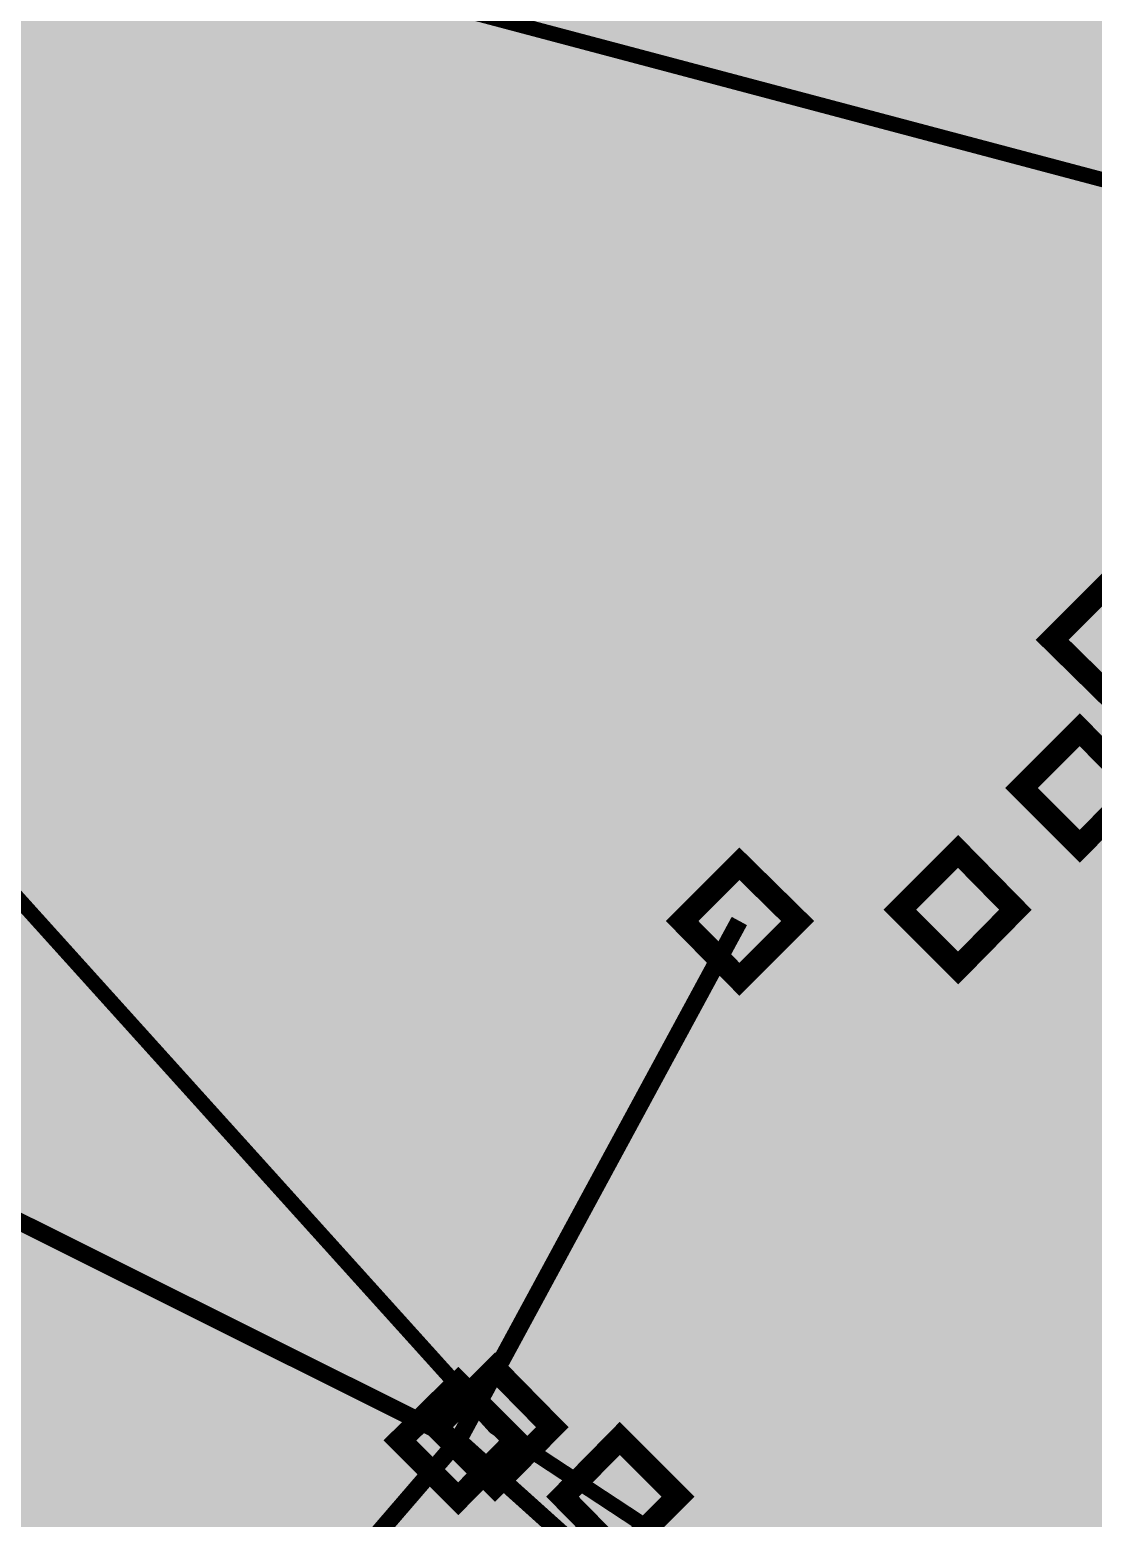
# Model space of a CAD drawing. Header units: millimetres. Extents: x 92 to 588, y 96 to 434.
# Drawn here: x 469.44 to 487.79, y 269.89 to 295.56 of the extents above; entities that cross this region are included whole.
import ezdxf

# ---------------------------------------------------------------- set-up
doc = ezdxf.new("R2010")
doc.units = ezdxf.units.MM
doc.layers.add('H', color=7, linetype='Continuous')
doc.layers.add('P', color=7, linetype='Continuous')

msp = doc.modelspace()

# ---------------------------------------------------------------- hatches: boundary and pattern name
at = {"layer": 'H', "linetype": 'Continuous'}
for points in [[(291.162, 223.903), (291.162, 433.788), (588.166, 433.788), (588.166, 223.903), (291.162, 223.903)], [(483.532, 290.719), (484.714, 292.994), (483.373, 292.994), (483.373, 293.294), (485.013, 293.294), (485.013, 292.924), (483.902, 290.719), (483.532, 290.719)], [(486.125, 290.666), (486.125, 290.948), (486.195, 290.948), (486.319, 290.983), (486.354, 291.019), (486.407, 291.054), (486.477, 291.16), (486.513, 291.23), (486.53, 291.283), (486.566, 291.46), (486.583, 291.548), (486.601, 291.759), (486.601, 292.006), (486.601, 292.271), (486.583, 292.465), (486.566, 292.571), (486.53, 292.73), (486.513, 292.8), (486.477, 292.871), (486.407, 292.959), (486.354, 292.994), (486.319, 293.029), (486.195, 293.065), (486.125, 293.065), (486.054, 293.065), (485.931, 293.029), (485.895, 292.994), (485.842, 292.959), (485.772, 292.853), (485.737, 292.8), (485.719, 292.73), (485.684, 292.553), (485.666, 292.465), (485.648, 292.253), (485.648, 292.006), (485.648, 291.759), (485.666, 291.548), (485.684, 291.46), (485.719, 291.301), (485.737, 291.23), (485.772, 291.16), (485.842, 291.054), (485.878, 291.019), (485.931, 290.983), (486.054, 290.948), (486.125, 290.948), (486.125, 290.666), (486.019, 290.666), (485.842, 290.701), (485.684, 290.789), (485.543, 290.913), (485.49, 291.001), (485.454, 291.089), (485.384, 291.301), (485.331, 291.548), (485.296, 291.848), (485.296, 292.183), (485.331, 292.483), (485.384, 292.73), (485.454, 292.941), (485.507, 293.029), (485.56, 293.1), (485.684, 293.223), (485.842, 293.312), (486.019, 293.347), (486.125, 293.347), (486.23, 293.347), (486.407, 293.312), (486.566, 293.223), (486.707, 293.1), (486.76, 293.012), (486.795, 292.941), (486.865, 292.73), (486.918, 292.465), (486.954, 292.183), (486.954, 291.848), (486.918, 291.548), (486.865, 291.283), (486.795, 291.072), (486.742, 290.983), (486.689, 290.913), (486.566, 290.789), (486.407, 290.701), (486.23, 290.666), (486.125, 290.666)], [(487.43, 290.719), (487.43, 291.213), (487.853, 291.213), (487.853, 290.719), (487.43, 290.719)], [(469.773, 287.597), (469.773, 287.861), (470.232, 287.861), (470.232, 289.59), (469.773, 289.59), (469.773, 289.837), (469.897, 289.837), (470.091, 289.872), (470.161, 289.907), (470.197, 289.925), (470.232, 289.978), (470.285, 290.101), (470.303, 290.19), (470.567, 290.19), (470.567, 287.861), (471.026, 287.861), (471.026, 287.597), (469.773, 287.597)], [(473.195, 287.544), (473.001, 287.579), (472.913, 287.597), (472.737, 287.65), (472.596, 287.703), (472.596, 288.073), (472.737, 288.002), (472.913, 287.914), (473.001, 287.879), (473.178, 287.844), (473.284, 287.844), (473.389, 287.861), (473.495, 287.879), (473.548, 287.897), (473.636, 287.949), (473.672, 287.985), (473.725, 288.073), (473.777, 288.161), (473.795, 288.214), (473.813, 288.32), (473.813, 288.461), (473.795, 288.567), (473.76, 288.62), (473.742, 288.673), (473.689, 288.743), (473.654, 288.761), (473.583, 288.814), (473.478, 288.831), (473.372, 288.849), (473.266, 288.849), (473.125, 288.849), (473.125, 289.149), (473.231, 289.149), (473.354, 289.149), (473.53, 289.202), (473.619, 289.255), (473.654, 289.29), (473.707, 289.361), (473.76, 289.484), (473.76, 289.572), (473.76, 289.625), (473.742, 289.713), (473.707, 289.784), (473.654, 289.837), (473.566, 289.907), (473.478, 289.925), (473.389, 289.943), (473.301, 289.943), (473.213, 289.943), (473.125, 289.907), (473.037, 289.89), (472.931, 289.854), (472.86, 289.819), (472.79, 289.784), (472.737, 289.749), (472.684, 289.713), (472.666, 290.084), (472.79, 290.137), (472.966, 290.19), (473.072, 290.207), (473.248, 290.243), (473.336, 290.243), (473.513, 290.225), (473.636, 290.207), (473.707, 290.19), (473.83, 290.137), (473.883, 290.084), (473.936, 290.048), (474.024, 289.943), (474.06, 289.89), (474.077, 289.837), (474.113, 289.696), (474.113, 289.608), (474.113, 289.519), (474.042, 289.325), (473.971, 289.237), (473.901, 289.167), (473.725, 289.061), (473.636, 289.043), (473.725, 288.99), (473.813, 288.955), (473.901, 288.92), (473.989, 288.849), (474.024, 288.814), (474.077, 288.708), (474.113, 288.655), (474.13, 288.584), (474.165, 288.443), (474.165, 288.373), (474.165, 288.285), (474.13, 288.126), (474.095, 288.038), (474.077, 287.967), (473.989, 287.844), (473.936, 287.791), (473.866, 287.738), (473.742, 287.632), (473.654, 287.614), (473.583, 287.579), (473.389, 287.544), (473.301, 287.544), (473.195, 287.544)], [(475.347, 287.544), (475.241, 287.544), (475.065, 287.579), (474.995, 287.597), (474.906, 287.632), (474.783, 287.72), (474.712, 287.755), (474.659, 287.826), (474.589, 287.949), (474.554, 288.002), (474.536, 288.091), (474.501, 288.232), (474.501, 288.32), (474.501, 288.426), (474.554, 288.602), (474.606, 288.708), (474.677, 288.778), (474.836, 288.92), (474.942, 288.973), (475.065, 288.849), (474.959, 288.726), (474.924, 288.655), (474.889, 288.584), (474.853, 288.426), (474.853, 288.338), (474.853, 288.232), (474.924, 288.038), (474.995, 287.949), (475.065, 287.879), (475.241, 287.808), (475.347, 287.808), (475.453, 287.808), (475.63, 287.879), (475.7, 287.932), (475.753, 288.002), (475.824, 288.179), (475.824, 288.285), (475.824, 288.373), (475.788, 288.496), (475.771, 288.549), (475.718, 288.584), (475.612, 288.69), (475.524, 288.726), (475.453, 288.761), (475.365, 288.796), (475.259, 288.849), (475.136, 288.902), (475.065, 288.849), (474.942, 288.973), (474.836, 289.043), (474.695, 289.167), (474.659, 289.237), (474.606, 289.308), (474.571, 289.466), (474.554, 289.555), (474.554, 289.643), (474.589, 289.766), (474.642, 289.89), (474.73, 289.996), (474.783, 290.048), (474.836, 290.101), (474.959, 290.172), (475.1, 290.225), (475.259, 290.243), (475.418, 290.243), (475.577, 290.225), (475.718, 290.172), (475.841, 290.101), (475.912, 290.066), (475.947, 290.013), (476.035, 289.907), (476.088, 289.784), (476.106, 289.66), (476.123, 289.59), (476.106, 289.502), (476.053, 289.325), (476.018, 289.237), (475.965, 289.167), (475.806, 289.025), (475.718, 288.973), (475.594, 289.114), (475.7, 289.237), (475.718, 289.308), (475.753, 289.361), (475.771, 289.502), (475.771, 289.59), (475.771, 289.66), (475.718, 289.819), (475.665, 289.872), (475.63, 289.907), (475.559, 289.943), (475.435, 289.978), (475.33, 289.996), (475.241, 289.978), (475.083, 289.925), (475.03, 289.89), (474.995, 289.854), (474.959, 289.802), (474.906, 289.696), (474.906, 289.608), (474.906, 289.537), (474.942, 289.431), (474.977, 289.378), (474.995, 289.343), (475.1, 289.255), (475.153, 289.219), (475.224, 289.202), (475.312, 289.149), (475.418, 289.096), (475.524, 289.061), (475.594, 289.114), (475.718, 288.973), (475.824, 288.92), (476, 288.778), (476.07, 288.708), (476.123, 288.637), (476.176, 288.443), (476.176, 288.32), (476.176, 288.232), (476.141, 288.091), (476.088, 287.949), (476, 287.826), (475.947, 287.773), (475.876, 287.72), (475.735, 287.632), (475.594, 287.579), (475.435, 287.544), (475.347, 287.544)], [(471.661, 287.597), (471.661, 288.091), (472.066, 288.091), (472.066, 287.597), (471.661, 287.597)], [(488.083, 284.051), (487.077, 285.039), (488.083, 286.044), (489.088, 285.039), (488.083, 284.051)], [(487.553, 281.476), (486.548, 282.481), (487.553, 283.487), (488.541, 282.481), (487.553, 281.476)], [(470.355, 280.224), (470.355, 282.817), (471.114, 282.817), (471.308, 282.781), (471.396, 282.764), (471.467, 282.746), (471.608, 282.693), (471.678, 282.64), (471.749, 282.605), (471.855, 282.464), (471.908, 282.393), (471.943, 282.323), (471.978, 282.129), (471.978, 282.023), (471.978, 281.952), (471.961, 281.793), (471.925, 281.705), (471.89, 281.635), (471.82, 281.511), (471.767, 281.458), (471.696, 281.388), (471.537, 281.3), (471.449, 281.264), (471.361, 281.229), (471.132, 281.194), (470.691, 281.194), (470.691, 281.476), (470.938, 281.476), (471.132, 281.494), (471.273, 281.511), (471.326, 281.529), (471.431, 281.599), (471.484, 281.635), (471.52, 281.67), (471.573, 281.758), (471.59, 281.811), (471.625, 281.899), (471.625, 282.023), (471.625, 282.093), (471.608, 282.199), (471.59, 282.252), (471.555, 282.305), (471.484, 282.376), (471.449, 282.411), (471.361, 282.464), (471.255, 282.499), (471.132, 282.517), (470.99, 282.517), (470.691, 282.517), (470.691, 281.476), (470.691, 281.194), (470.691, 280.224), (470.355, 280.224)], [(472.437, 280.224), (472.437, 280.488), (472.895, 280.488), (472.895, 282.217), (472.437, 282.217), (472.437, 282.464), (472.56, 282.464), (472.754, 282.499), (472.825, 282.534), (472.895, 282.605), (472.948, 282.711), (472.966, 282.817), (473.231, 282.817), (473.231, 280.488), (473.689, 280.488), (473.689, 280.224), (472.437, 280.224)], [(473.971, 280.224), (474.836, 282.817), (475.259, 282.817), (476.141, 280.224), (475.771, 280.224), (475.541, 280.947), (475.435, 281.247), (475.047, 282.464), (474.642, 281.247), (475.435, 281.247), (475.541, 280.947), (474.554, 280.947), (474.324, 280.224), (473.971, 280.224)], [(478.346, 280.171), (478.222, 280.188), (477.975, 280.206), (477.87, 280.241), (477.676, 280.294), (477.499, 280.382), (477.499, 280.806), (477.623, 280.735), (477.817, 280.612), (477.923, 280.559), (478.028, 280.523), (478.222, 280.471), (478.328, 280.471), (478.469, 280.488), (478.681, 280.541), (478.752, 280.594), (478.787, 280.629), (478.857, 280.7), (478.893, 280.806), (478.91, 280.912), (478.91, 280.982), (478.857, 281.106), (478.822, 281.158), (478.787, 281.211), (478.663, 281.282), (478.593, 281.3), (478.469, 281.335), (478.364, 281.353), (478.258, 281.388), (478.117, 281.423), (477.993, 281.458), (477.887, 281.511), (477.781, 281.564), (477.693, 281.652), (477.658, 281.688), (477.587, 281.793), (477.57, 281.846), (477.552, 281.917), (477.517, 282.04), (477.517, 282.111), (477.535, 282.199), (477.552, 282.34), (477.623, 282.464), (477.711, 282.587), (477.764, 282.64), (477.834, 282.693), (477.975, 282.781), (478.134, 282.834), (478.293, 282.852), (478.505, 282.852), (478.699, 282.834), (478.805, 282.817), (478.893, 282.781), (479.087, 282.728), (479.157, 282.693), (479.157, 282.287), (479.069, 282.34), (478.91, 282.428), (478.822, 282.481), (478.716, 282.517), (478.522, 282.552), (478.416, 282.552), (478.293, 282.552), (478.099, 282.499), (478.028, 282.446), (477.993, 282.411), (477.94, 282.358), (477.905, 282.287), (477.887, 282.199), (477.887, 282.146), (477.887, 282.076), (477.923, 281.935), (477.975, 281.899), (478.011, 281.846), (478.134, 281.776), (478.222, 281.741), (478.328, 281.723), (478.487, 281.688), (478.628, 281.652), (478.752, 281.617), (478.875, 281.564), (479.069, 281.441), (479.14, 281.37), (479.193, 281.282), (479.263, 281.07), (479.263, 280.964), (479.263, 280.894), (479.228, 280.735), (479.193, 280.665), (479.175, 280.594), (479.087, 280.471), (479.034, 280.418), (478.963, 280.365), (478.822, 280.277), (478.752, 280.241), (478.663, 280.206), (478.469, 280.188), (478.346, 280.171)], [(479.581, 280.224), (479.581, 282.817), (479.916, 282.817), (479.916, 281.793), (481.115, 281.793), (481.115, 282.817), (481.45, 282.817), (481.45, 280.224), (481.115, 280.224), (481.115, 281.494), (479.916, 281.494), (479.916, 280.224), (479.581, 280.224)], [(487.871, 280.135), (489.053, 282.411), (487.712, 282.411), (487.712, 282.711), (489.353, 282.711), (489.353, 282.323), (488.241, 280.135), (487.871, 280.135)], [(476.265, 281.194), (476.265, 281.511), (477.235, 281.511), (477.235, 281.194), (476.265, 281.194)], [(481.68, 279.183), (480.692, 280.188), (481.68, 281.176), (482.685, 280.188), (481.68, 279.183)], [(485.454, 279.377), (484.449, 280.382), (485.454, 281.388), (486.442, 280.382), (485.454, 279.377)], [(470.161, 272.657), (470.091, 272.657), (470.003, 272.674), (469.932, 272.674), (469.862, 272.692), (469.862, 273.027), (469.932, 273.009), (470.02, 272.974), (470.109, 272.956), (470.197, 272.956), (470.285, 272.956), (470.444, 272.992), (470.567, 273.045), (470.691, 273.133), (470.744, 273.186), (470.779, 273.239), (470.867, 273.38), (470.92, 273.538), (470.955, 273.715), (470.955, 273.821), (470.867, 274.015), (470.955, 274.068), (470.973, 274.138), (470.973, 274.191), (470.973, 274.226), (470.973, 274.368), (470.938, 274.579), (470.92, 274.667), (470.902, 274.738), (470.832, 274.879), (470.779, 274.914), (470.744, 274.95), (470.673, 275.02), (470.638, 275.038), (470.55, 275.055), (470.461, 275.073), (470.355, 275.055), (470.232, 275.003), (470.144, 274.95), (470.126, 274.914), (470.091, 274.879), (470.038, 274.773), (470.003, 274.614), (469.985, 274.473), (470.003, 274.385), (470.02, 274.262), (470.038, 274.209), (470.056, 274.156), (470.126, 274.05), (470.179, 274.015), (470.197, 273.997), (470.285, 273.962), (470.32, 273.944), (470.408, 273.927), (470.497, 273.927), (470.62, 273.927), (470.744, 273.962), (470.867, 274.015), (470.955, 273.821), (470.832, 273.733), (470.691, 273.68), (470.638, 273.662), (470.497, 273.644), (470.426, 273.644), (470.285, 273.644), (470.161, 273.68), (470.109, 273.697), (469.985, 273.75), (469.915, 273.803), (469.862, 273.856), (469.756, 273.979), (469.72, 274.068), (469.685, 274.156), (469.65, 274.35), (469.632, 274.456), (469.65, 274.562), (469.668, 274.738), (469.703, 274.826), (469.738, 274.897), (469.826, 275.038), (469.879, 275.108), (469.932, 275.161), (470.073, 275.249), (470.232, 275.32), (470.391, 275.338), (470.461, 275.355), (470.55, 275.338), (470.708, 275.32), (470.779, 275.285), (470.849, 275.249), (470.99, 275.161), (471.043, 275.108), (471.096, 275.038), (471.202, 274.861), (471.237, 274.738), (471.273, 274.614), (471.308, 274.332), (471.326, 274.156), (471.308, 273.997), (471.273, 273.697), (471.237, 273.556), (471.202, 273.415), (471.096, 273.168), (471.026, 273.08), (470.955, 272.974), (470.779, 272.815), (470.673, 272.762), (470.567, 272.709), (470.303, 272.657), (470.161, 272.657)], [(472.684, 272.709), (472.684, 273.591), (472.684, 273.874), (472.684, 274.879), (471.82, 273.874), (472.684, 273.874), (472.684, 273.591), (471.537, 273.591), (471.537, 273.962), (472.701, 275.302), (473.019, 275.302), (473.019, 273.874), (473.319, 273.874), (473.319, 273.591), (473.019, 273.591), (473.019, 272.709), (472.684, 272.709)], [(484.237, 272.568), (484.237, 275.144), (484.996, 275.144), (485.19, 275.126), (485.278, 275.108), (485.349, 275.091), (485.49, 275.02), (485.56, 274.985), (485.631, 274.932), (485.737, 274.808), (485.79, 274.738), (485.825, 274.65), (485.86, 274.473), (485.86, 274.368), (485.86, 274.279), (485.825, 274.121), (485.807, 274.05), (485.772, 273.979), (485.684, 273.856), (485.631, 273.803), (485.578, 273.733), (485.419, 273.627), (485.331, 273.591), (485.225, 273.556), (484.996, 273.538), (484.872, 273.521), (484.572, 273.521), (484.572, 273.821), (484.819, 273.821), (485.013, 273.821), (485.155, 273.856), (485.207, 273.874), (485.313, 273.927), (485.366, 273.979), (485.401, 274.015), (485.454, 274.103), (485.472, 274.138), (485.507, 274.244), (485.507, 274.368), (485.507, 274.42), (485.49, 274.544), (485.454, 274.597), (485.437, 274.65), (485.366, 274.72), (485.313, 274.756), (485.243, 274.808), (485.137, 274.826), (485.013, 274.844), (484.855, 274.861), (484.572, 274.861), (484.572, 273.821), (484.572, 273.521), (484.572, 272.568), (484.237, 272.568)], [(486.319, 272.568), (486.319, 272.833), (486.777, 272.833), (486.777, 274.562), (486.319, 274.562), (486.319, 274.791), (486.442, 274.791), (486.636, 274.844), (486.707, 274.879), (486.724, 274.897), (486.777, 274.95), (486.83, 275.055), (486.848, 275.161), (487.112, 275.161), (487.112, 272.833), (487.571, 272.833), (487.571, 272.568), (486.319, 272.568)], [(479.951, 271.14), (481.133, 273.433), (479.792, 273.433), (479.792, 273.733), (481.433, 273.733), (481.433, 273.344), (480.321, 271.14), (479.951, 271.14)], [(482.773, 271.14), (482.773, 272.039), (482.773, 272.304), (482.773, 273.327), (481.909, 272.304), (482.773, 272.304), (482.773, 272.039), (481.644, 272.039), (481.644, 272.392), (482.791, 273.733), (483.108, 273.733), (483.108, 272.304), (483.426, 272.304), (483.426, 272.039), (483.108, 272.039), (483.108, 271.14), (482.773, 271.14)], [(477.464, 270.452), (476.459, 271.457), (477.464, 272.463), (478.452, 271.457), (477.464, 270.452)], [(476.829, 270.222), (475.824, 271.228), (476.829, 272.216), (477.817, 271.228), (476.829, 270.222)], [(479.616, 269.252), (478.628, 270.258), (479.616, 271.263), (480.621, 270.258), (479.616, 269.252)]]:
    msp.add_hatch(color=7, dxfattribs=at).paths.add_polyline_path(points)

# ---------------------------------------------------------------- linework, layer by layer
at = {"layer": 'P', "color": 7}
for points, const_width in [([(487.624, 261.526), (476.829, 271.228), (460.742, 279.253), (451.94, 287.985), (448.519, 304.195), (458.837, 310.069), (466.563, 320.052), (456.897, 326.49)], 0.3), ([(448.642, 303.401), (505.898, 288.214), (560.561, 288.249), (581.234, 294.176)], 0.26), ([(488.153, 262.567), (487.148, 265.089), (477.464, 271.457), (448.642, 303.401)], 0.26), ([(487.077, 285.039), (488.083, 284.051), (489.088, 285.039), (488.083, 286.044), (487.077, 285.039), (487.077, 285.039)], 0.4), ([(486.548, 282.481), (487.553, 281.476), (488.541, 282.481), (487.553, 283.487), (486.548, 282.481), (486.548, 282.481)], 0.4), ([(484.449, 280.382), (485.454, 279.377), (486.442, 280.382), (485.454, 281.388), (484.449, 280.382), (484.449, 280.382)], 0.4), ([(480.692, 280.188), (481.68, 279.183), (482.685, 280.188), (481.68, 281.176), (480.692, 280.188), (480.692, 280.188)], 0.4), ([(449.348, 237.343), (455.856, 241.524), (456.774, 250.167), (467.727, 260.662), (476.829, 271.228), (481.68, 280.188)], 0.3), ([(476.459, 271.457), (477.464, 270.452), (478.452, 271.457), (477.464, 272.463), (476.459, 271.457), (476.459, 271.457)], 0.4), ([(475.824, 271.228), (476.829, 270.222), (477.817, 271.228), (476.829, 272.216), (475.824, 271.228), (475.824, 271.228)], 0.4), ([(478.628, 270.258), (479.616, 269.252), (480.621, 270.258), (479.616, 271.263), (478.628, 270.258), (478.628, 270.258)], 0.4)]:
    msp.add_lwpolyline(points, dxfattribs=dict(at, const_width=const_width))

doc.saveas('drawing.dxf')
